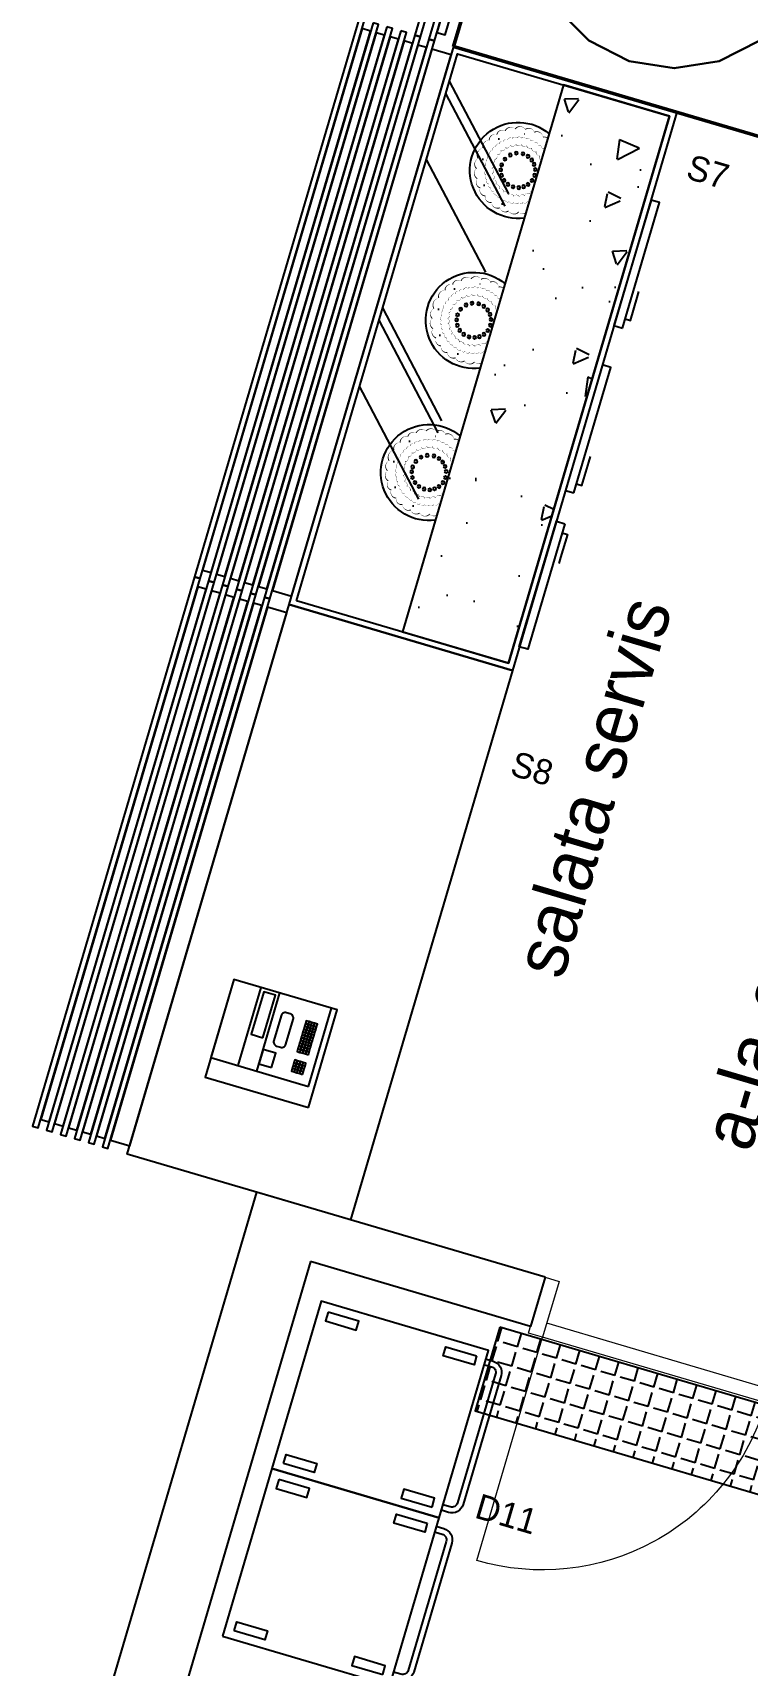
# Model space of a CAD drawing. Header units: millimetres. Extents: x 62878 to 70819, y -67946 to -61850.
# Drawn here: x 66582 to 66828, y -65788 to -65227 of the extents above; entities that cross this region are included whole.
import ezdxf
from ezdxf.enums import TextEntityAlignment as Align

# ---------------------------------------------------------------- set-up
doc = ezdxf.new("R2010")
doc.units = ezdxf.units.MM
doc.linetypes.add('ACAD_ISO07W100', pattern=[3, 0, -3])
for name, color, linetype, lineweight in [('-Hotec Kolon', 6, 'Continuous', 50), ('BAP', 41, 'Continuous', 30), ('kapı-yeni', 3, 'Continuous', 13)]:
    doc.layers.add(name, color=color, linetype=linetype, lineweight=lineweight)
for name, color, linetype in [('-Hotec Tefriş', 7, 'Continuous'), ('CAM', 134, 'Continuous'), ('S2000-002 Çizgi', 7, 'Continuous'), ('S2000-038 Extra', 140, 'Continuous'), ('ÇATI K', 254, 'Continuous')]:
    doc.layers.add(name, color=color, linetype=linetype)
doc.styles.add('TAKSİM', font='GOTHIC.TTF', dxfattribs={"height": 20})

# ---------------------------------------------------------------- blocks, each defined once
blk = doc.blocks.new('A$C4D7A4E88')
at = {"layer": 'S2000-002 Çizgi'}
blk.add_lwpolyline([(0, 3), (45, 3), (45, 0), (0, 0)], close=True, dxfattribs=at)
blk.add_lwpolyline([(3.29, 3), (3.29, 4.93), (11.55, 4.93), (13.66, 4.93)], dxfattribs=at)
blk = doc.blocks.new('A$C682375DE')
at = {"layer": 'S2000-038 Extra'}
for points in [[(3.08, 0.09, 0.178, 0.352, -0.242439), (3.12, 1.88, 0, 0.352, -0.520567), (2.33, 5.16, 0, 0.352, -0.520567), (2.32, 8.4, 0, 0.352, -0.520567), (3.12, 11.8, 0, 0.352, -0.520567), (4.73, 14.9, 0, 0.352, -0.520567), (6.77, 17.28, 0, 0.352, -0.520567), (9.43, 19.24, 0, 0.352, -0.520567), (12.55, 20.56, 0, 0.352, -0.520567), (16.52, 21.12, 0, 0.352, -0.520567), (19.94, 20.7, 0, 0.352, -0.520567), (23.19, 19.47, 0, 0.352, -0.520567), (25.96, 17.56, 0, 0.352, -0.520567), (28.13, 15.16, 0, 0.352, -0.520567), (29.65, 12.46, 0, 0.352, -0.520567), (30.61, 9.21, 0, 0.352, -0.520567), (30.78, 5.99, 0, 0.352, -0.520567), (30.16, 2.58, 0, 0.252, -0.357236), (29.8, 0.09, 0, 0.252, -0.357236)], [(7.18, 0.09, 0.0666, 0.16, -0.288317), (6.96, 1.11, 0, 0.16, -0.520567), (6.24, 2.54, 0, 0.16, -0.520567), (5.73, 4.06, 0, 0.16, -0.520567), (5.44, 5.64, 0, 0.16, -0.520567), (5.38, 7.24, 0, 0.16, -0.520567), (5.56, 8.83, 0, 0.16, -0.520567), (5.96, 10.38, 0, 0.16, -0.520567), (6.57, 11.86, 0, 0.16, -0.520567), (7.4, 13.23, 0, 0.16, -0.520567), (8.41, 14.47, 0, 0.16, -0.520567), (9.59, 15.56, 0, 0.16, -0.520567), (10.91, 16.46, 0, 0.16, -0.520567), (12.35, 17.17, 0, 0.16, -0.520567), (13.88, 17.66, 0, 0.16, -0.520567), (15.46, 17.92, 0, 0.16, -0.520567), (16.52, 17.97, 0, 0.16, -0.520567), (18.12, 17.86, 0, 0.16, -0.520567), (19.68, 17.52, 0, 0.16, -0.520567), (21.18, 16.95, 0, 0.16, -0.520567), (22.58, 16.18, 0, 0.16, -0.520567), (23.86, 15.21, 0, 0.16, -0.520567), (24.99, 14.07, 0, 0.16, -0.520567), (25.94, 12.78, 0, 0.16, -0.520567), (26.69, 11.37, 0, 0.16, -0.520567), (27.24, 9.86, 0, 0.16, -0.520567), (27.56, 8.3, 0, 0.16, -0.520567), (27.66, 6.7, 0, 0.16, -0.520567), (27.52, 5.1, 0, 0.16, -0.520567), (27.16, 3.54, 0, 0.16, -0.520567), (26.58, 2.05, 0, 0.16, -0.520567), (25.79, 0.65, 0, 0.0487, -0.146694), (25.8, 0.09, 0, 0.0487, -0.146694)], [(10.93, 0.09, 0.0257, 0.191, 0.440918), (9.56, 1.13, 0, 0.191, 0.520567), (8.52, 2.72, 0, 0.191, 0.520567), (7.83, 4.49, 0, 0.191, 0.520567), (7.54, 6.37, 0, 0.191, 0.520567), (7.64, 8.27, 0, 0.191, 0.520567), (8.14, 10.11, 0, 0.191, 0.520567), (9.02, 11.79, 0, 0.191, 0.520567), (10.23, 13.26, 0, 0.191, 0.520567), (11.72, 14.44, 0, 0.191, 0.520567), (13.43, 15.28, 0, 0.191, 0.520567), (15.27, 15.74, 0, 0.191, 0.520567), (16.52, 15.83, 0, 0.191, 0.520567), (18.41, 15.63, 0, 0.191, 0.520567), (20.22, 15.03, 0, 0.191, 0.520567), (21.86, 14.07, 0, 0.191, 0.520567), (23.26, 12.79, 0, 0.191, 0.520567), (24.36, 11.23, 0, 0.191, 0.520567), (25.11, 9.49, 0, 0.191, 0.520567), (25.48, 7.62, 0, 0.191, 0.520567), (25.44, 5.72, 0, 0.191, 0.520567), (25.01, 3.87, 0, 0.191, 0.520567), (24.2, 2.15, 0, 0.191, 0.520567), (23.04, 0.64, 0, 0.129, 0.337855), (21.74, 0.09, 0, 0.129, 0.337855)]]:
    blk.add_lwpolyline(points, format="xyseb", dxfattribs=at)
for centre in [(12.21, 10.9), (14.11, 12.25), (16.28, 12.75), (17.99, 12.57), (19.76, 11.79), (10.59, 6.83), (11.04, 9.09), (21.18, 10.48), (22.11, 8.8), (22.44, 6.83), (10.91, 4.92), (11.76, 3.31), (12.97, 2.09), (14.53, 1.25), (16.52, 0.91), (18.48, 1.24), (20.17, 2.16), (21.36, 3.42), (22.12, 4.9)]:
    blk.add_circle(centre, 0.518, dxfattribs=at)
blk.add_arc((16.52, 6.83), 16.52, 335.9235, 204.0765, dxfattribs=at)
blk.add_arc((16.52, 6.83), 16.52, 335.9235, 204.0765, dxfattribs=at)
at = {"layer": 'S2000-038 Extra', "linetype": 'ACAD_ISO07W100', "ltscale": 3}
blk.add_arc((16.52, 6.83), 12.71, 327.9916, 212.0084, dxfattribs=at)
blk = doc.blocks.new('A$C20417565')
at = {"layer": 'S2000-002 Çizgi'}
h = blk.add_hatch(dxfattribs=at)
h.set_pattern_fill('AR-CONC', color=256, scale=0.3, angle=180, style=0)
h.set_pattern_definition([(230, (35197.16, 3160.972), (-54.6554, 4.781726), [5.715, -62.865]), (175, (35197.16, 3160.97), (10.57285, -57.31699), [4.572, -50.292]), (280.451, (35192.605, 3161.37), (-44.08275, -52.53501), [4.857, -53.427]), (226.1842, (35197.16, 3145.73), (-81.32371, 12.6127), [8.5725, -94.2975]), (276.6356, (35190.38, 3146.78), (-71.22127, -74.22767), [7.2855, -80.1405]), (171.184, (35197.16, 3145.73), (-71.22138, -74.22754), [6.858, -75.438]), (201, (35189.54, 3149.542), (-45.484464, 30.679656), [5.715, -62.865]), (146, (35189.54, 3149.54), (-18.54061, -55.25639), [4.572, -50.292]), (251.4514, (35185.75, 3152.1), (-64.02495, -24.57686), [4.857, -53.427]), (217.5, (35197.16, 3160.972), (-0.926581, -25.366512), [0, -49.6824, 0, -51.054, 0, -50.4825]), (187.5, (35197.16, 3160.972), (-20.045899, -30.054172), [0, -29.1084, 0, -48.5394, 0, -19.2405]), (147.5, (35214.152, 3160.972), (-40.677179, 1.718623), [0, -19.05, 0, -59.436, 0, -78.867]), (137.5, (35221.77, 3160.972), (-44.438754, -7.627947), [0, -24.765, 0, -39.4716, 0, -56.007])])
h.paths.add_polyline_path([(198, 6.93), (198, 44.93), (2, 44.93), (2, 6.93)])
at = {"layer": 'CAM'}
for p, q in [((43.26, 52.43), (11.81, 82.93)), ((47.65, 52.43), (16.2, 82.93)), ((71.33, 52.43), (39.89, 82.93)), ((124.52, 52.43), (93.07, 82.93)), ((128.91, 52.43), (97.46, 82.93)), ((152.59, 52.43), (121.14, 82.93))]:
    blk.add_line(p, q, dxfattribs=at)
at = {"layer": 'S2000-002 Çizgi'}
for points in [[(200, 84.93), (0, 84.93), (0, 4.93), (200, 4.93)], [(198, 82.93), (2, 82.93), (2, 6.93), (198, 6.93)], [(198, 6.93), (2, 6.93), (2, 44.93), (198, 44.93)]]:
    blk.add_lwpolyline(points, close=True, dxfattribs=at)
for p in [(18.08, 44.84), (71.82, 44.84), (126.35, 44.84)]:
    blk.add_blockref('A$C682375DE', p, dxfattribs=at)
at = {"layer": 'S2000-002 Çizgi', "rotation": 180}
for p in [(76.46, 4.93), (135.52, 4.93)]:
    blk.add_blockref('A$C4D7A4E88', p, dxfattribs=at)
at = {"layer": 'S2000-002 Çizgi', "xscale": -1, "rotation": 180}
blk.add_blockref('A$C4D7A4E88', (146.56, 4.93), dxfattribs=at)
blk = doc.blocks.new('ARB. Kazan Taşıma 60-60')
blk.add_lwpolyline([(0, 0), (0, -60), (60, -60), (60, 0)], close=True)
at = {"color": 251}
for points in [[(2.89, -3.38), (6.08, -3.38), (6.08, -14.4), (2.89, -14.4)], [(57.11, -3.38), (53.92, -3.38), (53.92, -14.4), (57.11, -14.4)], [(2.89, -56.62), (6.08, -56.62), (6.08, -45.6), (2.89, -45.6)], [(57.11, -56.62), (53.92, -56.62), (53.92, -45.6), (57.11, -45.6)]]:
    blk.add_lwpolyline(points, close=True, dxfattribs=at)
for points in [[(56.97, -60.16), (56.97, -62.6, -0.414214), (52.97, -66.6), (6.75, -66.6, -0.414214), (2.75, -62.6), (2.75, -60)], [(54.97, -60.16), (54.97, -62.6, -0.414214), (52.97, -64.6), (6.75, -64.6, -0.414214), (4.75, -62.6), (4.75, -60)]]:
    blk.add_lwpolyline(points, format="xyb", dxfattribs=at)
blk = doc.blocks.new('A$C290C7E64')
at = {"layer": 'S2000-002 Çizgi'}
for points in [[(0, 0), (35, 0), (35, 37), (0, 37)], [(7, 2), (35, 2), (35, 37), (7, 37)], [(18.58, 21.8), (33.83, 21.8), (33.83, 26.01), (18.58, 26.01)], [(9.63, 16.02), (14.71, 16.02), (14.71, 20.57), (9.63, 20.57)], [(10.34, 8.15), (11.34, 8.15), (11.34, 9.15), (10.34, 9.15)], [(10.34, 7.15), (11.34, 7.15), (11.34, 8.15), (10.34, 8.15)], [(10.34, 6.15), (11.34, 6.15), (11.34, 7.15), (10.34, 7.15)], [(10.34, 5.15), (11.34, 5.15), (11.34, 6.15), (10.34, 6.15)], [(11.34, 8.15), (12.34, 8.15), (12.34, 9.15), (11.34, 9.15)], [(11.34, 7.15), (12.34, 7.15), (12.34, 8.15), (11.34, 8.15)], [(11.34, 6.15), (12.34, 6.15), (12.34, 7.15), (11.34, 7.15)], [(11.34, 5.15), (12.34, 5.15), (12.34, 6.15), (11.34, 6.15)], [(12.34, 8.15), (13.34, 8.15), (13.34, 9.15), (12.34, 9.15)], [(12.34, 7.15), (13.34, 7.15), (13.34, 8.15), (12.34, 8.15)], [(12.34, 6.15), (13.34, 6.15), (13.34, 7.15), (12.34, 7.15)], [(12.34, 5.15), (13.34, 5.15), (13.34, 6.15), (12.34, 6.15)], [(13.34, 8.15), (14.34, 8.15), (14.34, 9.15), (13.34, 9.15)], [(13.34, 7.15), (14.34, 7.15), (14.34, 8.15), (13.34, 8.15)], [(13.34, 6.15), (14.34, 6.15), (14.34, 7.15), (13.34, 7.15)], [(13.34, 5.15), (14.34, 5.15), (14.34, 6.15), (13.34, 6.15)], [(17.37, 8.15), (18.37, 8.15), (18.37, 9.15), (17.37, 9.15)], [(17.37, 7.15), (18.37, 7.15), (18.37, 8.15), (17.37, 8.15)], [(17.37, 6.15), (18.37, 6.15), (18.37, 7.15), (17.37, 7.15)], [(17.37, 5.15), (18.37, 5.15), (18.37, 6.15), (17.37, 6.15)], [(18.37, 8.15), (19.37, 8.15), (19.37, 9.15), (18.37, 9.15)], [(18.37, 7.15), (19.37, 7.15), (19.37, 8.15), (18.37, 8.15)], [(18.37, 6.15), (19.37, 6.15), (19.37, 7.15), (18.37, 7.15)], [(18.37, 5.15), (19.37, 5.15), (19.37, 6.15), (18.37, 6.15)], [(19.37, 8.15), (20.37, 8.15), (20.37, 9.15), (19.37, 9.15)], [(19.37, 7.15), (20.37, 7.15), (20.37, 8.15), (19.37, 8.15)], [(19.37, 6.15), (20.37, 6.15), (20.37, 7.15), (19.37, 7.15)], [(19.37, 5.15), (20.37, 5.15), (20.37, 6.15), (19.37, 6.15)], [(20.37, 8.15), (21.37, 8.15), (21.37, 9.15), (20.37, 9.15)], [(20.37, 7.15), (21.37, 7.15), (21.37, 8.15), (20.37, 8.15)], [(20.37, 6.15), (21.37, 6.15), (21.37, 7.15), (20.37, 7.15)], [(20.37, 5.15), (21.37, 5.15), (21.37, 6.15), (20.37, 6.15)], [(21.37, 8.15), (22.37, 8.15), (22.37, 9.15), (21.37, 9.15)], [(21.37, 7.15), (22.37, 7.15), (22.37, 8.15), (21.37, 8.15)], [(21.37, 6.15), (22.37, 6.15), (22.37, 7.15), (21.37, 7.15)], [(21.37, 5.15), (22.37, 5.15), (22.37, 6.15), (21.37, 6.15)], [(22.37, 8.15), (23.37, 8.15), (23.37, 9.15), (22.37, 9.15)], [(22.37, 7.15), (23.37, 7.15), (23.37, 8.15), (22.37, 8.15)], [(22.37, 6.15), (23.37, 6.15), (23.37, 7.15), (22.37, 7.15)], [(22.37, 5.15), (23.37, 5.15), (23.37, 6.15), (22.37, 6.15)], [(23.37, 8.15), (24.37, 8.15), (24.37, 9.15), (23.37, 9.15)], [(23.37, 7.15), (24.37, 7.15), (24.37, 8.15), (23.37, 8.15)], [(23.37, 6.15), (24.37, 6.15), (24.37, 7.15), (23.37, 7.15)], [(23.37, 5.15), (24.37, 5.15), (24.37, 6.15), (23.37, 6.15)], [(24.37, 8.15), (25.37, 8.15), (25.37, 9.15), (24.37, 9.15)], [(24.37, 7.15), (25.37, 7.15), (25.37, 8.15), (24.37, 8.15)], [(24.37, 6.15), (25.37, 6.15), (25.37, 7.15), (24.37, 7.15)], [(24.37, 5.15), (25.37, 5.15), (25.37, 6.15), (24.37, 6.15)], [(25.37, 8.15), (26.37, 8.15), (26.37, 9.15), (25.37, 9.15)], [(25.37, 7.15), (26.37, 7.15), (26.37, 8.15), (25.37, 8.15)], [(25.37, 6.15), (26.37, 6.15), (26.37, 7.15), (25.37, 7.15)], [(25.37, 5.15), (26.37, 5.15), (26.37, 6.15), (25.37, 6.15)], [(26.37, 8.15), (27.37, 8.15), (27.37, 9.15), (26.37, 9.15)], [(26.37, 7.15), (27.37, 7.15), (27.37, 8.15), (26.37, 8.15)], [(26.37, 6.15), (27.37, 6.15), (27.37, 7.15), (26.37, 7.15)], [(26.37, 5.15), (27.37, 5.15), (27.37, 6.15), (26.37, 6.15)], [(27.37, 8.15), (28.37, 8.15), (28.37, 9.15), (27.37, 9.15)], [(27.37, 7.15), (28.37, 7.15), (28.37, 8.15), (27.37, 8.15)], [(27.37, 6.15), (28.37, 6.15), (28.37, 7.15), (27.37, 7.15)], [(27.37, 5.15), (28.37, 5.15), (28.37, 6.15), (27.37, 6.15)]]:
    blk.add_lwpolyline(points, close=True, dxfattribs=at)
for points in [[(7, 27.23), (35, 27.23)], [(7, 20.57), (35, 20.57)]]:
    blk.add_lwpolyline(points, dxfattribs=at)
blk.add_lwpolyline([(18.68, 13.56), (27.6, 13.56, 0.414214), (29.1, 15.06), (29.1, 16.45, 0.414214), (27.6, 17.95), (18.68, 17.95, 0.414214), (17.18, 16.45), (17.18, 15.06, 0.414214)], format="xyb", close=True, dxfattribs=at)
blk = doc.blocks.new('A$C763C266C')
at = {"layer": 'kapı-yeni'}
for p, q in [((160, 80), (80, 80)), ((160, 80), (160, 75)), ((160, 75), (80, 75))]:
    blk.add_line(p, q, dxfattribs=at)
blk.add_lwpolyline([(160, 80, 0.414214), (80, 160), (80, 80)], format="xyb", dxfattribs=at)
for points in [[(80, 80), (75, 80), (75, 60), (80, 60)], [(165, 80), (160, 80), (160, 60), (165, 60)]]:
    blk.add_lwpolyline(points, close=True, dxfattribs=at)

msp = doc.modelspace()

# ---------------------------------------------------------------- hatches: boundary and pattern name
h = msp.add_hatch()
h.set_pattern_fill('ANGLE', color=256, angle=433.5761)
h.set_pattern_definition([(73.57615, (71576.9576, -69555.592), (-6.6999864, 1.974945), [5.08, -1.905]), (163.57615, (71576.9576, -69555.592), (-1.974945, -6.6999864), [5.08, -1.905])])
h.paths.add_polyline_path([(66849.09, -65734.15), (66857.57, -65705.37), (66742.47, -65671.44), (66733.99, -65700.22)])

# ---------------------------------------------------------------- linework, layer by layer
at = {"layer": '-Hotec Kolon', "linetype": 'Continuous'}
for p, q in [((66726.6, -65231.28), (66761.8, -65111.86)), ((66843.14, -65265.64), (66726.6, -65231.28))]:
    msp.add_line(p, q, dxfattribs=at)
at = {"color": 0}
msp.add_lwpolyline([(66670.05, -65423.12), (66746.79, -65445.74), (66691.12, -65634.61), (66614.38, -65611.99)], close=True, dxfattribs=at)
msp.add_lwpolyline([(66742.47, -65671.44), (66733.99, -65700.22), (66849.09, -65734.15), (66857.57, -65705.37)], close=True)
at = {"layer": 'BAP'}
msp.add_lwpolyline([(66852.47, -65188.78), (66850.04, -65173.33), (66842.94, -65159.39), (66831.89, -65148.32), (66817.95, -65141.21), (66802.5, -65138.75), (66787.05, -65141.19), (66773.11, -65148.28), (66762.04, -65159.34), (66754.93, -65173.27), (66752.47, -65188.72), (66754.91, -65204.17), (66762, -65218.12), (66773.06, -65229.18), (66786.99, -65236.29), (66802.44, -65238.75), (66817.89, -65236.31), (66831.84, -65229.22), (66842.91, -65218.17), (66850.02, -65204.23)], close=True, dxfattribs=at)
at = {"layer": 'S2000-002 Çizgi'}
for points in [[(66748.47, -65107.93), (66713.27, -65227.35), (66715.19, -65227.92), (66750.39, -65108.5)], [(66753.27, -65109.35), (66718.06, -65228.77), (66719.98, -65229.33), (66755.18, -65109.91)], [(66754.34, -65112.79), (66720.83, -65226.46), (66723.71, -65227.3), (66757.21, -65113.64)], [(66694.08, -65221.7), (66637.54, -65413.54), (66639.45, -65414.1), (66696, -65222.27)], [(66695.15, -65225.14), (66640.3, -65411.23), (66643.18, -65412.07), (66698.03, -65225.99)], [(66698.88, -65223.11), (66642.33, -65414.95), (66644.25, -65415.52), (66700.8, -65223.68)], [(66699.95, -65226.56), (66645.1, -65412.64), (66647.98, -65413.49), (66702.83, -65227.4)], [(66699.95, -65226.56), (66645.1, -65412.64), (66647.98, -65413.49), (66702.83, -65227.4)], [(66703.68, -65224.53), (66647.13, -65416.37), (66649.05, -65416.93), (66705.59, -65225.09)], [(66708.47, -65225.94), (66651.92, -65417.78), (66653.84, -65418.35), (66710.39, -65226.51)], [(66713.27, -65227.35), (66656.72, -65419.19), (66658.64, -65419.76), (66715.19, -65227.92)], [(66704.75, -65227.97), (66649.89, -65414.05), (66652.77, -65414.9), (66707.62, -65228.82)], [(66704.75, -65227.97), (66649.89, -65414.05), (66652.77, -65414.9), (66707.62, -65228.82)], [(66704.75, -65227.97), (66649.89, -65414.05), (66652.77, -65414.9), (66707.62, -65228.82)], [(66709.54, -65229.38), (66654.69, -65415.47), (66657.57, -65416.32), (66712.42, -65230.23)], [(66714.34, -65230.8), (66659.49, -65416.88), (66662.36, -65417.73), (66717.22, -65231.65)], [(66718.06, -65228.77), (66661.52, -65420.61), (66663.43, -65421.17), (66719.98, -65229.33)], [(66719.13, -65232.21), (66664.28, -65418.3), (66670.9, -65420.25), (66725.75, -65234.16)], [(66637.54, -65413.54), (66581.86, -65602.4), (66583.78, -65602.97), (66639.45, -65414.1)], [(66638.61, -65416.98), (66584.63, -65600.09), (66587.51, -65600.94), (66641.48, -65417.83)], [(66642.33, -65414.95), (66586.66, -65603.82), (66588.58, -65604.38), (66644.25, -65415.52)], [(66647.13, -65416.37), (66591.46, -65605.23), (66593.37, -65605.8), (66649.05, -65416.93)], [(66651.92, -65417.78), (66596.25, -65606.65), (66598.17, -65607.21), (66653.84, -65418.35)], [(66643.4, -65418.4), (66589.43, -65601.51), (66592.3, -65602.35), (66646.28, -65419.24)], [(66643.4, -65418.4), (66589.43, -65601.51), (66592.3, -65602.35), (66646.28, -65419.24)], [(66648.2, -65419.81), (66594.22, -65602.92), (66597.1, -65603.77), (66651.08, -65420.66)], [(66648.2, -65419.81), (66594.22, -65602.92), (66597.1, -65603.77), (66651.08, -65420.66)], [(66648.2, -65419.81), (66594.22, -65602.92), (66597.1, -65603.77), (66651.08, -65420.66)], [(66652.99, -65421.22), (66599.02, -65604.33), (66601.9, -65605.18), (66655.87, -65422.07)], [(66656.72, -65419.19), (66601.05, -65608.06), (66602.97, -65608.62), (66658.64, -65419.76)], [(66657.79, -65422.64), (66603.81, -65605.75), (66606.69, -65606.6), (66660.67, -65423.48)], [(66661.52, -65420.61), (66605.84, -65609.47), (66607.76, -65610.04), (66663.43, -65421.17)], [(66662.59, -65424.05), (66608.61, -65607.16), (66615.23, -65609.11), (66669.2, -65426)]]:
    msp.add_lwpolyline(points, close=True, dxfattribs=at)
at = {"layer": 'ÇATI K', "color": 0}
for p, q in [((66658.79, -65625.08), (66602.53, -65815.96)), ((66758.02, -65654.33), (66658.79, -65625.08)), ((66677.41, -65648.92), (66626.12, -65822.92)), ((66753.04, -65671.21), (66677.41, -65648.92)), ((66758.02, -65654.33), (66753.04, -65671.21))]:
    msp.add_line(p, q, dxfattribs=at)

# ---------------------------------------------------------------- block references
at = {"layer": '-Hotec Tefriş', "rotation": 73.57614527008748}
for p in [(66664.04, -65720.11), (66647.08, -65777.66)]:
    msp.add_blockref('ARB. Kazan Taşıma 60-60', p, dxfattribs=at)
at = {"color": 0, "xscale": -1, "rotation": 163.5761452700875}
msp.add_blockref('A$C763C266C', (66703.05, -65575.57), dxfattribs=at)
at = {"layer": 'S2000-002 Çizgi', "xscale": -1, "rotation": 73.57614527008748}
msp.add_blockref('A$C20417565', (66808.07, -65255.3), dxfattribs=at)
at = {"layer": 'S2000-002 Çizgi', "rotation": 73.57614527008747}
msp.add_blockref('A$C290C7E64', (66676.67, -65595.99), dxfattribs=at)

# ---------------------------------------------------------------- texts
at = {"style": 'TAKSİM'}
for s, p in [('S7', (66812.82, -65278.5)), ('S8', (66752.37, -65483.59)), ('D11', (66743.57, -65739.85))]:
    msp.add_text(s, height=8.64, rotation=343.5761, dxfattribs=at).set_placement(p, align=Align.CENTER)
for s, p in [('salata servis', (66764.01, -65552.47)), ('a-la-carte pişirme', (66828.64, -65611.87))]:
    msp.add_text(s, height=18, rotation=73.5761, dxfattribs=at).set_placement(p)

doc.saveas('drawing.dxf')
